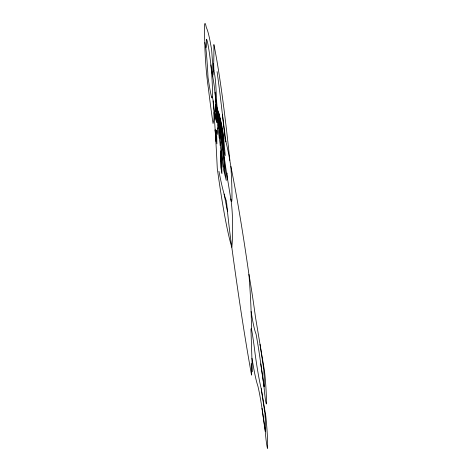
<?xml version="1.0" encoding="UTF-8"?>
<svg xmlns="http://www.w3.org/2000/svg" width="472" height="472" viewBox="0 0 472 472"><rect width="100%" height="100%" fill="white"/><g stroke="black" fill="none" stroke-linecap="round" stroke-linejoin="round"><path stroke-width="0.71" d="M226.849 173.619L226.914 172.953L227.522 179.879L223.421 151.612L216.677 113.74L215.852 104.253L215.798 105.563A8.992 0.614 85.4 0 0 215.94 115.239C216.07 116.79 215.669 125.517 218.241 121.882L216.949 107.763M252.007 358.26A128.236 8.785 85.4 0 0 257.824 385.831A113.321 7.764 85.4 0 1 262.001 408.239L265.311 432.063A17.505 1.198 85.4 0 0 267.518 448.4A25.388 1.74 85.4 0 0 265.754 415.708L261.24 388.721A128.236 8.785 85.4 0 1 255.157 354.165A76.6 5.251 85.4 0 0 251.358 328.323L251.375 325.049A67.697 4.637 85.4 0 0 251.175 313.479L251.027 309.119A67.697 4.637 85.4 0 0 248.927 274.374A550.588 37.73 85.4 0 0 230.861 166.415L229.834 160.415A156.981 10.756 85.4 0 0 225.929 141.789L225.026 138.567A213.58 14.638 85.4 0 0 217.09 71.644M212.199 96.766L211.999 97.604A9.906 0.678 85.4 0 1 211.78 97.816L211.668 97.574A9.906 0.678 85.4 0 1 211.48 96.866L210.943 94.376A87.532 6 85.4 0 1 207.981 77.125A34.131 2.336 85.4 0 0 205.757 47.2A24.078 1.652 85.4 0 0 206.612 39.211A46.392 3.18 85.4 0 1 210.895 64.912A26.261 1.799 85.4 0 1 212.199 96.766A11.877 0.814 85.4 0 1 213.132 100.919C213.32 108.395 215.262 116.242 213.049 123.516L212.713 121.215A185.567 12.714 85.4 0 1 208.305 87.774A29.907 2.047 85.4 0 1 204.854 42.462A25.517 1.746 85.4 0 1 206.317 27.618A102.937 7.056 85.4 0 1 211.68 50.233L212.766 66.08L212.736 76.73A55.076 3.776 85.4 0 1 214.117 85.237L216.742 107.232M223.179 167.1L223.421 151.612L221.746 125.947M222.165 160.055C222.495 142.208 223.71 123.074 216.276 106.424L215.657 111.227M229.834 160.415L229.716 158.975A209.314 14.343 85.4 0 0 213.893 44.569A143.553 9.835 85.4 0 1 213.68 63.649L213.444 68.711A143.553 9.835 85.4 0 1 212.943 75.001M221.303 153.778L221.923 142.638L220.123 118.065M220.206 145.659L220.855 136.284L219.055 113.728M219.238 138.143L219.81 130.018L218.365 111.84M216.518 117.268L217.922 127.623L217.273 134.473L216.548 130.154L216.902 143.866L215.149 129.865A176.817 12.119 85.4 0 0 213.981 112.578M215.94 115.239L216.595 111.262M218.07 128.815L218.914 125.351L217.368 109.044M251.358 328.323L250.951 329.202L252.349 371.771L251.246 363.416L251.547 375.098A641.619 43.967 85.4 0 1 231.793 247.186A250.49 17.163 85.4 0 1 217.273 168.386A176.817 12.119 85.4 0 0 215.846 141.181L215.149 129.865L215.846 141.181L215.639 133.771M205.757 47.2L204.854 42.462M213.444 68.711C216.896 81.951 215.521 95.804 217.439 109.309M227.475 211.409L224.106 194.075M216.023 120.03L215.09 115.327A39.259 2.69 85.4 0 1 213.132 100.919M220.949 121.752L223.409 134.738L225.25 155.648L223.421 151.612L226.265 180.481L223.516 169.413L217.922 127.623M227.587 179.212L230.802 198.989A11.835 0.808 85.4 0 1 232.371 216.2A93.238 6.39 85.4 0 1 231.793 247.186A98.843 6.773 85.4 0 1 227.716 213.757L226.46 201.137A233.28 15.983 85.4 0 1 218.937 171.248M260.031 344.342L263.7 368.827A23.635 1.622 85.4 0 1 264.184 386.916L260.792 363.865A160.197 10.98 85.4 0 0 256.054 334.005A94.966 6.508 85.4 0 1 251.11 311.496M261.24 388.721L264.904 413.201A23.635 1.622 85.4 0 1 265.394 431.29L262.001 408.239M260.792 363.865L264.108 387.683A17.505 1.198 85.4 0 0 266.314 404.026A25.388 1.74 85.4 0 0 264.544 371.334L255.511 317.355A218.377 14.962 85.4 0 0 248.927 274.374M222.454 114.79L225.929 141.789M222.577 130.343L224.176 153.276M213.68 63.649L213.875 70.594M221.232 155.654L221.651 172.103M221.097 154.845L221.433 167.902M220.961 154.031L221.38 170.486M220.807 153.111L221.02 161.335M220.695 152.415L220.902 160.639M224.371 161.223L224.395 172.947M212.736 76.73A63.572 4.354 85.4 0 1 210.895 64.912M215.055 92.158A41.536 2.844 85.4 0 1 215.798 105.563M216.677 113.74A10.844 0.743 85.4 0 1 216.058 116.59M230.861 166.415A54.711 3.746 85.4 0 1 231.964 198.482A15.505 1.062 85.4 0 1 230.802 198.989M221.504 157.27L220.424 150.792L220.843 167.247L221.923 173.725L221.504 157.27"/></g></svg>
